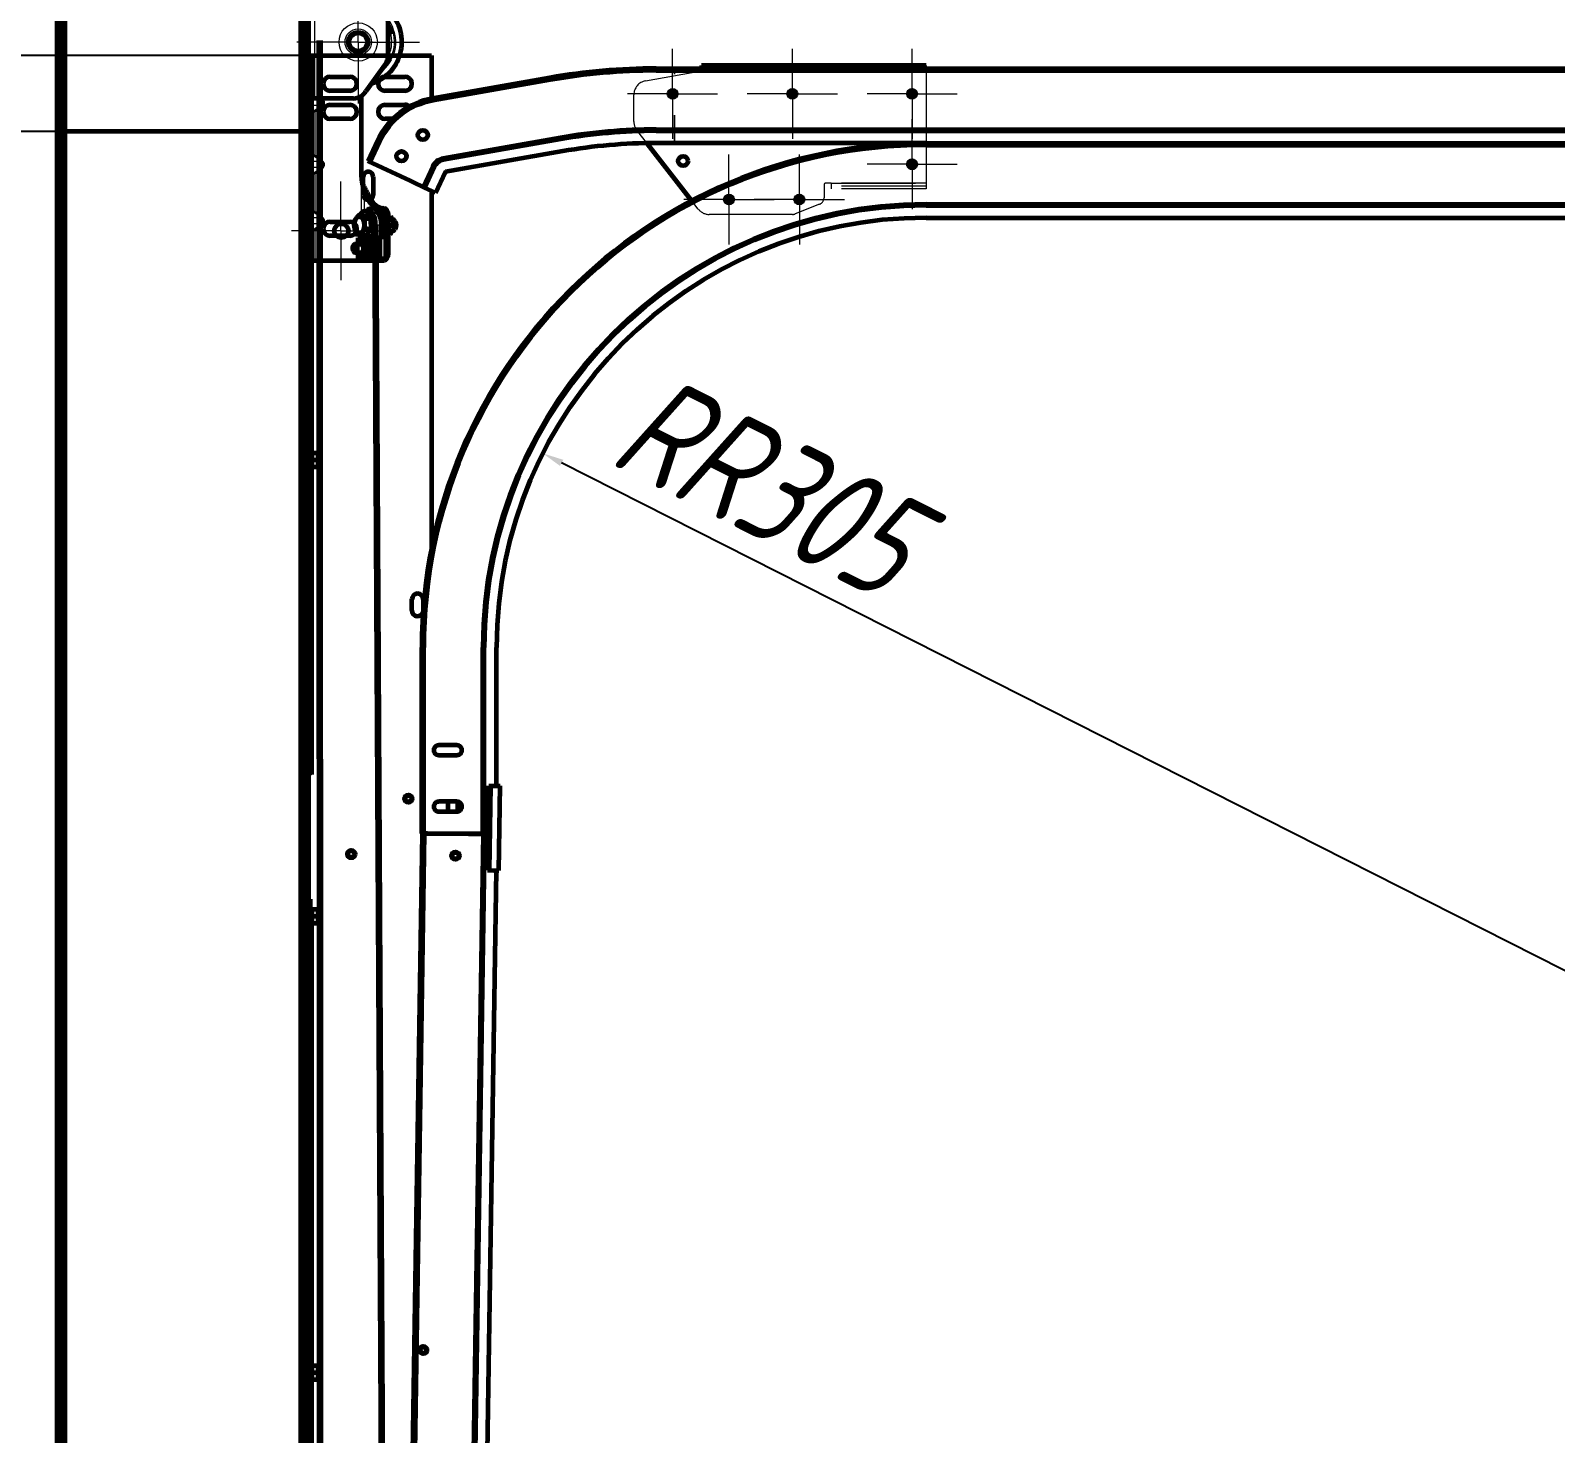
# Model space of a CAD drawing. Header units: millimetres. Extents: x 0 to 840, y 0 to 594.
# Drawn here: x 461.4 to 533.6, y 349.3 to 415.7 of the extents above; entities that cross this region are included whole.
import ezdxf

# ---------------------------------------------------------------- set-up
doc = ezdxf.new("R2010")
doc.units = ezdxf.units.MM
for name, pattern in [('K5LT_AXLED', [19.5, 15, -1.5, 1.5, -1.5]), ('K5LT_BASIC', [0]), ('K5LT_DASHED', [6, 4, -2]), ('K5LT_REINFORCED', [0]), ('K5LT_THIN', [0]), ('K5LT_THIN_INCLUDED_TO_HATCHING', [0])]:
    doc.linetypes.add(name, pattern=pattern)
doc.layers.add('Системный слой', color=7, linetype='Continuous')
doc.styles.add('KDIMTEXTSTYLE', font='GOST_AU.SHX', dxfattribs={"width": 0.96, "oblique": 15, "height": 5})
doc.dimstyles.new('KDIMSTYLE (0.07)', dxfattribs={"dimtxt": 5, "dimasz": 1, "dimexe": 2, "dimexo": 0, "dimgap": 1, "dimtad": 1, "dimlfac": 15, "dimtxsty": 'KDIMTEXTSTYLE', "dimsah": 1, "dimcen": 0, "dimdle": 1, "dimadec": 0, "dimazin": 0, "dimtfac": 0.667, "dimtmove": 0, "dimatfit": 3, "dimfxl": 1, "dimtvp": 1, "dimtolj": 1, "dimtzin": 0, "dimarcsym": 0})

# ---------------------------------------------------------------- blocks, each defined once
blk = doc.blocks.new('KDIMARROW_01')
at = {"layer": 'Системный слой'}
blk.add_hatch(color=0, dxfattribs=at).paths.add_polyline_path([(0, 0), (-5, 0.658), (-4.5, 0), (-5, -0.658)])
at = {"layer": 'Системный слой', "color": 0, "linetype": 'K5LT_THIN', "lineweight": 18}
for p, q in [((-4.5, 0), (-5, 0.658)), ((-5, 0.658), (0, 0)), ((0, 0), (-5, -0.658)), ((-5, -0.658), (-4.5, 0)), ((0, 0), (-1, 0))]:
    blk.add_line(p, q, dxfattribs=at)
blk = doc.blocks.new('U11')
at = {"layer": 'Системный слой', "color": 30, "linetype": 'K5LT_AXLED', "lineweight": 18, "true_color": 0xff8000}
for q in [(491.787, 414.799), (489.654, 412.666), (491.787, 410.532), (493.92, 412.666)]:
    blk.add_line((491.787, 412.666), q, dxfattribs=at)
blk = doc.blocks.new('U12')
at = {"layer": 'Системный слой', "color": 30, "linetype": 'K5LT_AXLED', "lineweight": 18, "true_color": 0xff8000}
for q in [(503.12, 414.799), (500.987, 412.666), (503.12, 410.532), (505.254, 412.666)]:
    blk.add_line((503.12, 412.666), q, dxfattribs=at)
blk = doc.blocks.new('U13')
at = {"layer": 'Системный слой', "color": 30, "linetype": 'K5LT_AXLED', "lineweight": 18, "true_color": 0xff8000}
for q in [(503.12, 411.466), (500.987, 409.332), (503.12, 407.199), (505.254, 409.332)]:
    blk.add_line((503.12, 409.332), q, dxfattribs=at)
blk = doc.blocks.new('U14')
at = {"layer": 'Системный слой', "color": 30, "linetype": 'K5LT_AXLED', "lineweight": 18, "true_color": 0xff8000}
for q in [(497.454, 414.799), (495.32, 412.666), (497.454, 410.532), (499.587, 412.666)]:
    blk.add_line((497.454, 412.666), q, dxfattribs=at)
blk = doc.blocks.new('U15')
at = {"layer": 'Системный слой', "color": 30, "linetype": 'K5LT_AXLED', "lineweight": 18, "true_color": 0xff8000}
for q in [(497.787, 409.799), (495.654, 407.666), (497.787, 405.532), (499.92, 407.666)]:
    blk.add_line((497.787, 407.666), q, dxfattribs=at)
blk = doc.blocks.new('U16')
at = {"layer": 'Системный слой', "color": 30, "linetype": 'K5LT_AXLED', "lineweight": 18, "true_color": 0xff8000}
for q in [(497.787, 409.799), (495.654, 407.666), (497.787, 405.532), (499.92, 407.666)]:
    blk.add_line((497.787, 407.666), q, dxfattribs=at)
blk = doc.blocks.new('U17')
at = {"layer": 'Системный слой', "color": 30, "linetype": 'K5LT_AXLED', "lineweight": 18, "true_color": 0xff8000}
for q in [(494.454, 409.799), (492.32, 407.666), (494.454, 405.532), (496.587, 407.666)]:
    blk.add_line((494.454, 407.666), q, dxfattribs=at)
blk = doc.blocks.new('U18')
at = {"layer": 'Системный слой', "color": 30, "linetype": 'K5LT_AXLED', "lineweight": 18, "true_color": 0xff8000}
for q in [(494.454, 409.799), (492.32, 407.666), (494.454, 405.532), (496.587, 407.666)]:
    blk.add_line((494.454, 407.666), q, dxfattribs=at)
blk = doc.blocks.new('U8')
at = {"layer": 'Системный слой', "color": 5, "linetype": 'K5LT_BASIC', "lineweight": 60, "true_color": 0x0000ff}
for p, q in [((474.387, 414.477), (474.454, 414.477)), ((474.387, 414.477), (474.387, 380.317)), ((474.454, 414.477), (474.476, 414.477)), ((474.476, 414.477), (474.52, 414.477)), ((474.52, 414.477), (474.573, 414.477)), ((474.52, 414.477), (474.52, 380.381)), ((474.573, 414.477), (474.706, 414.477)), ((474.573, 414.477), (474.573, 380.403)), ((474.706, 414.477), (474.706, 380.456)), ((474.706, 414.477), (474.787, 414.477)), ((474.787, 414.477), (480.387, 414.477)), ((480.387, 414.477), (480.387, 412.439)), ((475.587, 413.477), (476.52, 413.477)), ((478.187, 413.477), (479.12, 413.477)), ((491.007, 413.866), (638.254, 413.866)), ((491.007, 413.766), (638.254, 413.766)), ((493.154, 413.999), (493.154, 413.866)), ((499.287, 413.999), (493.154, 413.999)), ((503.787, 413.999), (499.287, 413.999)), ((476.52, 412.811), (475.587, 412.811)), ((479.12, 412.811), (478.187, 412.811)), ((485.979, 413.426), (480.424, 412.445)), ((485.997, 413.327), (480.441, 412.347)), ((475.587, 412.144), (476.52, 412.144)), ((478.187, 412.144), (479.12, 412.144)), ((476.52, 411.477), (475.587, 411.477)), ((478.55, 411.477), (478.187, 411.477)), ((480.187, 410.8), (480.187, 410.629)), ((486.481, 410.585), (480.925, 409.604)), ((491.007, 410.981), (638.254, 410.981)), ((491.007, 410.91), (638.254, 410.91)), ((477.827, 410.452), (477.37, 409.473)), ((477.917, 410.41), (477.461, 409.431)), ((486.493, 410.515), (480.938, 409.535)), ((486.593, 409.946), (481.038, 408.966)), ((503.787, 410.332), (490.574, 410.332)), ((492.699, 407.6), (490.599, 410.3)), ((503.787, 410.332), (638.254, 410.332)), ((503.787, 410.239), (638.254, 410.239)), ((477.461, 409.431), (477.37, 409.473)), ((477.612, 409.361), (477.461, 409.431)), ((479.37, 408.541), (477.612, 409.361)), ((479.187, 409.77), (479.187, 409.654)), ((480.441, 409.233), (479.985, 408.254)), ((480.505, 409.203), (480.049, 408.224)), ((477.154, 407.877), (477.154, 408.744)), ((477.62, 408.744), (477.62, 407.877)), ((479.563, 408.451), (479.37, 408.541)), ((479.985, 408.254), (479.563, 408.451)), ((481.029, 408.959), (480.573, 407.98)), ((480.049, 408.224), (479.985, 408.254)), ((480.396, 408.063), (480.049, 408.224)), ((480.387, 408.067), (480.387, 391.162)), ((480.573, 407.98), (480.396, 408.063)), ((503.787, 407.443), (638.254, 407.443)), ((503.787, 407.377), (638.254, 407.377)), ((475.587, 406.611), (476.52, 406.611)), ((503.787, 406.799), (638.254, 406.799)), ((476.52, 405.944), (475.587, 405.944)), ((479.454, 388.211), (479.454, 388.744)), ((479.987, 388.744), (479.987, 388.248)), ((479.92, 377.666), (479.92, 386.466)), ((480.014, 377.666), (480.014, 386.466)), ((482.81, 377.666), (482.81, 386.466)), ((482.876, 377.666), (482.876, 386.466)), ((483.454, 379.912), (483.454, 386.466)), ((481.586, 381.832), (480.72, 381.832)), ((480.721, 381.366), (481.587, 381.366)), ((483.026, 375.918), (483.087, 379.917)), ((483.087, 379.917), (483.181, 379.916)), ((483.12, 375.916), (483.181, 379.916)), ((483.181, 379.916), (483.398, 379.913)), ((483.398, 379.913), (483.632, 379.909)), ((483.571, 375.91), (483.632, 379.909)), ((481.586, 379.166), (480.72, 379.166)), ((481.16, 379.114), (481.155, 378.78)), ((481.621, 378.773), (481.627, 379.106)), ((480.721, 378.699), (481.587, 378.699)), ((479.92, 377.666), (480.014, 377.666)), ((480.02, 377.664), (479.92, 377.666)), ((480.014, 377.666), (480.187, 377.666)), ((480.187, 377.662), (480.02, 377.664)), ((480.187, 377.666), (482.127, 377.666)), ((482.127, 377.632), (480.187, 377.662)), ((480.387, 377.666), (480.387, 377.659)), ((482.127, 377.666), (482.342, 377.666)), ((482.339, 377.629), (482.127, 377.632)), ((482.805, 377.621), (482.339, 377.629)), ((482.342, 377.666), (482.81, 377.666)), ((482.875, 377.62), (482.805, 377.621)), ((482.81, 377.666), (482.876, 377.666)), ((483.052, 377.618), (482.875, 377.62)), ((482.876, 377.666), (483.053, 377.666)), ((483.026, 375.918), (483.12, 375.916)), ((483.12, 375.916), (483.337, 375.913)), ((483.337, 375.913), (483.571, 375.91))]:
    blk.add_line(p, q, dxfattribs=at)
at = {"layer": 'Системный слой', "color": 7, "linetype": 'K5LT_DASHED', "lineweight": 18}
for p, q in [((490.504, 413.278), (492.709, 413.667)), ((491.873, 413.866), (491.873, 413.599)), ((492.709, 413.667), (493.154, 413.699)), ((493.154, 413.866), (493.154, 413.699)), ((499.287, 413.866), (493.154, 413.866)), ((499.287, 413.699), (493.154, 413.699)), ((493.154, 413.699), (499.287, 413.699)), ((503.787, 413.866), (499.287, 413.866)), ((499.287, 413.699), (503.787, 413.699)), ((503.787, 413.699), (499.287, 413.699)), ((489.954, 411.359), (489.954, 412.621)), ((491.873, 411.659), (491.873, 411.409)), ((491.873, 411.409), (491.873, 410.749)), ((490.599, 410.3), (490.094, 410.949)), ((491.873, 410.981), (491.873, 410.598)), ((491.873, 410.787), (491.873, 410.981)), ((491.873, 410.432), (491.873, 410.787)), ((491.873, 410.749), (491.873, 410.332)), ((499.287, 408.432), (499.02, 408.432)), ((499.287, 408.432), (503.787, 408.432)), ((503.787, 408.432), (499.287, 408.432)), ((499.287, 408.432), (499.287, 408.165)), ((498.954, 408.365), (498.954, 407.75)), ((503.787, 408.299), (499.287, 408.299)), ((503.787, 408.165), (499.287, 408.165)), ((493, 407.214), (492.699, 407.6)), ((497.46, 406.957), (493.526, 406.957)), ((498.741, 407.439), (497.581, 406.98))]:
    blk.add_line(p, q, dxfattribs=at)
at = {"layer": 'Системный слой', "color": 7, "linetype": 'K5LT_THIN', "lineweight": 18}
for p, q in [((491.873, 413.599), (491.873, 413.766)), ((491.873, 411.447), (491.873, 411.659)), ((491.873, 410.981), (491.873, 411.447)), ((491.873, 410.91), (491.873, 410.981)), ((491.873, 410.528), (491.873, 410.91)), ((491.873, 410.332), (491.873, 410.528))]:
    blk.add_line(p, q, dxfattribs=at)
at = {"layer": 'Системный слой', "color": 7, "linetype": 'K5LT_THIN_INCLUDED_TO_HATCHING', "lineweight": 18}
blk.add_line((503.787, 413.999), (503.787, 408.165), dxfattribs=at)
at = {"layer": 'Системный слой', "color": 5, "linetype": 'K5LT_BASIC', "lineweight": 60, "true_color": 0x0000ff}
for centre, radius in [((491.787, 412.666), 0.177), ((491.787, 412.666), 0.143), ((497.454, 412.666), 0.177), ((497.454, 412.666), 0.143), ((503.12, 412.666), 0.177), ((503.12, 412.666), 0.143), ((479.97, 410.714), 0.233), ((478.961, 409.712), 0.233), ((492.287, 409.49), 0.23), ((503.12, 409.332), 0.177), ((503.12, 409.332), 0.143), ((494.454, 407.666), 0.177), ((494.454, 407.666), 0.143), ((497.787, 407.666), 0.177), ((497.787, 407.666), 0.143), ((479.289, 379.309), 0.183), ((479.289, 379.309), 0.15), ((476.582, 376.683), 0.183), ((476.582, 376.683), 0.15), ((481.515, 376.608), 0.183), ((481.515, 376.608), 0.15)]:
    blk.add_circle(centre, radius, dxfattribs=at)
for centre, radius, start, end in [((475.587, 413.144), 0.333, 90, 270), ((476.52, 413.144), 0.333, 270, 90), ((478.187, 413.144), 0.333, 90, 270), ((479.12, 413.144), 0.333, 270, 90), ((491.007, 384.933), 28.932, 90, 100.00665), ((491.007, 384.933), 28.832, 90, 100.00665), ((475.587, 411.811), 0.333, 90, 270), ((476.52, 411.811), 0.333, 270, 90), ((481.04, 408.954), 3.546, 100.00665, 155), ((478.187, 411.811), 0.333, 90, 270), ((481.04, 408.954), 3.446, 100.00665, 155), ((479.12, 411.811), 0.333, 49.35986, 90), ((491.007, 384.933), 26.048, 90, 100.00665), ((491.007, 384.933), 25.977, 90, 100.00665), ((503.787, 386.466), 23.867, 90, 180), ((503.787, 386.466), 23.773, 90, 180), ((491.007, 384.933), 25.399, 90, 100.00665), ((481.04, 408.954), 0.661, 100.00665, 155), ((481.04, 408.954), 0.59, 100.00665, 155), ((477.387, 408.744), 0.233, 0, 180.00006), ((481.04, 408.954), 0.0123, 100.00665, 155), ((477.387, 407.877), 0.233, 180, 0), ((503.787, 386.466), 20.977, 90, 180), ((503.787, 386.466), 20.911, 90, 180), ((475.587, 406.277), 0.333, 90, 270), ((476.52, 406.277), 0.333, 270, 90), ((503.787, 386.466), 20.333, 90, 180), ((479.72, 388.744), 0.267, 0, 180), ((479.72, 388.211), 0.267, 180, 346.63475), ((480.72, 381.599), 0.233, 90, 270.15381), ((481.587, 381.599), 0.233, 269.99994, 90.15381), ((480.72, 378.932), 0.233, 90, 270.15381), ((481.393, 379.11), 0.233, 166.18464, 179.1226), ((481.587, 378.932), 0.233, 269.99994, 90.15381), ((481.393, 379.11), 0.233, 359.1226, 13.20905), ((481.388, 378.777), 0.233, 179.1226, 199.43873), ((481.388, 378.777), 0.233, 340.81956, 359.1226)]:
    blk.add_arc(centre, radius, start, end, dxfattribs=at)
at = {"layer": 'Системный слой', "color": 7, "linetype": 'K5LT_DASHED', "lineweight": 18}
for centre, radius, start, end in [((490.62, 412.621), 0.667, 100.00665, 180), ((490.62, 411.359), 0.667, 180, 217.92504), ((499.02, 408.365), 0.0667, 90, 179.9994), ((498.62, 407.75), 0.333, 291.32664, 359.99941), ((493.526, 407.624), 0.667, 217.92504, 270), ((497.46, 407.29), 0.333, 270, 291.32664)]:
    blk.add_arc(centre, radius, start, end, dxfattribs=at)
at = {"layer": 'Системный слой', "color": 7, "linetype": 'K5LT_THIN_INCLUDED_TO_HATCHING', "lineweight": 18}
blk.add_arc((475.741, 377.64), 3, 110.18885, 116.83316, dxfattribs=at)
at = {"layer": 'Системный слой', "color": 5, "linetype": 'K5LT_BASIC', "lineweight": 60, "true_color": 0x0000ff}
for centre, start_param, end_param in [((474.548, 414.011), 0.000343, 3.141593), ((474.548, 414.011), 3.141593, 6.283529), ((474.548, 412.677), 0.000343, 3.141593), ((474.548, 412.677), 3.141593, 6.283529)]:
    blk.add_ellipse(centre, major_axis=(0, 0.233), ratio=0.052408, start_param=start_param, end_param=end_param, dxfattribs=at)
at = {"layer": 'Системный слой'}
for name in ['U11', 'U14', 'U12', 'U13', 'U17', 'U18', 'U15', 'U16']:
    blk.add_blockref(name, (0, 0), dxfattribs=at)
blk = doc.blocks.new('U29')
at = {"layer": 'Системный слой'}
h = blk.add_hatch(dxfattribs=at)
h.set_pattern_fill('Металл', angle=45, style=0, pattern_type=0)
h.set_pattern_definition([(45, (0, 0), (-0.3535534, 0.3535534), [])])
h.paths.add_polyline_path([(474.496, 373.911), (474.52, 373.911), (474.52, 379.381), (474.387, 379.317), (474.387, 373.963)])
at = {"layer": 'Системный слой', "color": 5, "linetype": 'K5LT_BASIC', "lineweight": 60, "true_color": 0x0000ff}
for p, q in [((474.387, 380.317), (474.387, 373.963)), ((474.52, 373.911), (474.52, 380.381)), ((479.936, 377.665), (478.387, 276.544)), ((480.036, 377.664), (478.487, 276.543)), ((482.82, 377.621), (481.271, 276.5)), ((482.891, 377.62), (481.342, 276.499)), ((483.443, 375.912), (481.92, 276.49)), ((474.387, 373.963), (474.387, 279.556)), ((474.496, 373.911), (474.52, 373.911)), ((474.52, 373.911), (474.52, 373.9)), ((474.52, 373.9), (474.52, 279.668)), ((474.573, 373.877), (474.573, 279.708)), ((474.706, 373.825), (474.706, 279.8))]:
    blk.add_line(p, q, dxfattribs=at)
for radius in [0.177, 0.143]:
    blk.add_circle((479.99, 353.211), radius, dxfattribs=at)
at = {"layer": 'Системный слой', "color": 7, "linetype": 'K5LT_DASHED', "lineweight": 18}
blk.add_circle((479.99, 353.211), 0.143, dxfattribs=at)
at = {"layer": 'Системный слой', "color": 7, "linetype": 'K5LT_THIN_INCLUDED_TO_HATCHING', "lineweight": 18}
blk.add_arc((475.741, 376.64), 3, 243.16684, 249.81115, dxfattribs=at)
blk = doc.blocks.new('U31')
at = {"layer": 'Системный слой', "color": 30, "linetype": 'K5LT_AXLED', "lineweight": 18, "true_color": 0xff8000}
for q in [(476.096, 408.518), (473.763, 406.185), (478.43, 406.185), (476.096, 403.851)]:
    blk.add_line((476.096, 406.185), q, dxfattribs=at)
blk = doc.blocks.new('U32')
at = {"layer": 'Системный слой', "color": 30, "linetype": 'K5LT_AXLED', "lineweight": 18, "true_color": 0xff8000}
for q in [(476.912, 418.024), (474.007, 415.118), (476.912, 412.212), (479.818, 415.118)]:
    blk.add_line((476.912, 415.118), q, dxfattribs=at)
blk = doc.blocks.new('U30')
at = {"layer": 'Системный слой', "color": 5, "linetype": 'K5LT_BASIC', "lineweight": 60, "true_color": 0x0000ff}
for p, q in [((474.52, 412.451), (474.52, 416.785)), ((474.854, 416.785), (474.52, 416.785)), ((477.646, 416.785), (474.854, 416.785)), ((476.396, 416.819), (476.408, 416.785)), ((478.312, 416.118), (478.312, 414.428)), ((478.312, 415.672), (478.57, 415.762)), ((478.614, 415.636), (478.312, 415.531)), ((478.482, 414.281), (478.309, 414.365)), ((478.312, 414.512), (478.54, 414.401)), ((478.223, 414.095), (477.274, 412.785)), ((474.52, 412.451), (474.52, 405.118)), ((474.854, 412.451), (474.52, 412.451)), ((474.687, 412.451), (474.687, 405.118)), ((476.697, 412.451), (474.854, 412.451)), ((477.075, 408.804), (477.075, 412.569)), ((477.212, 407.996), (477.348, 407.996)), ((477.254, 407.118), (477.374, 407.118)), ((477.571, 407.251), (477.745, 407.251)), ((477.964, 407.249), (478.013, 407.249)), ((478.013, 407.249), (478.15, 407.249)), ((477.218, 406.948), (476.97, 406.948)), ((477.218, 406.948), (477.482, 406.754)), ((477.482, 406.754), (477.235, 406.754)), ((477.519, 406.258), (477.271, 406.258)), ((477.519, 406.258), (477.29, 405.955)), ((477.482, 406.754), (477.519, 406.258)), ((477.617, 406.485), (477.617, 405.918)), ((477.737, 406.485), (477.737, 406.451)), ((477.737, 405.918), (477.737, 406.451)), ((478.03, 405.785), (478.03, 406.451)), ((478.204, 406.916), (478.204, 405.118)), ((478.204, 406.451), (478.204, 404.851)), ((478.341, 405.118), (478.341, 406.916)), ((478.437, 406.885), (478.341, 406.885)), ((478.581, 406.451), (478.341, 406.451)), ((478.551, 406.718), (478.523, 406.718)), ((478.693, 406.582), (478.658, 406.642)), ((478.693, 406.321), (478.658, 406.261)), ((476.762, 405.551), (477.053, 405.551)), ((476.891, 405.918), (476.891, 406.043)), ((477.617, 405.918), (476.891, 405.918)), ((476.948, 405.646), (476.899, 405.581)), ((476.904, 405.851), (477.822, 405.851)), ((476.904, 405.588), (476.904, 405.851)), ((477.037, 405.731), (477.243, 405.731)), ((477.29, 405.955), (477.042, 405.955)), ((477.14, 405.638), (477.083, 405.678)), ((477.112, 405.918), (477.112, 405.851)), ((477.178, 405.918), (477.178, 405.851)), ((477.24, 405.586), (477.446, 405.586)), ((477.3, 405.785), (477.363, 405.785)), ((477.737, 405.918), (477.617, 405.918)), ((477.767, 405.918), (477.737, 405.918)), ((477.767, 405.851), (477.767, 405.918)), ((477.822, 405.851), (477.822, 404.851)), ((477.931, 405.851), (477.822, 405.851)), ((477.931, 405.851), (477.931, 404.851)), ((478.03, 405.785), (477.931, 405.785)), ((477.931, 405.785), (477.931, 404.851)), ((478.437, 406.018), (478.341, 406.018)), ((478.551, 406.185), (478.523, 406.185)), ((474.52, 404.785), (474.52, 405.118)), ((474.687, 405.118), (474.687, 404.785)), ((476.762, 405.151), (477.053, 405.151)), ((476.904, 404.851), (476.904, 405.101)), ((477.822, 404.851), (476.904, 404.851)), ((476.939, 405.065), (476.996, 405.025)), ((477.096, 404.972), (477.302, 404.972)), ((477.132, 405.057), (477.18, 405.122)), ((477.232, 405.343), (477.224, 405.449)), ((477.27, 405.206), (477.476, 405.206)), ((477.3, 404.918), (477.363, 404.918)), ((477.931, 404.851), (477.822, 404.851)), ((478.204, 404.851), (477.931, 404.851)), ((474.52, 404.785), (474.687, 404.785)), ((474.687, 404.785), (474.854, 404.785)), ((474.854, 404.785), (477.075, 404.785)), ((477.075, 404.785), (477.212, 404.785)), ((477.212, 404.785), (478.013, 404.785)), ((478.013, 404.785), (478.15, 404.785))]:
    blk.add_line(p, q, dxfattribs=at)
at = {"layer": 'Системный слой', "color": 7, "linetype": 'K5LT_THIN', "lineweight": 18}
for p, q in [((474.854, 412.451), (474.854, 416.785)), ((474.72, 412.451), (474.72, 412.393)), ((475.175, 412.393), (474.72, 412.393)), ((475.175, 412.11), (474.72, 412.11)), ((474.72, 412.11), (474.72, 411.859)), ((474.82, 411.859), (475.175, 412.11)), ((474.854, 411.812), (475.208, 412.063)), ((475.175, 412.393), (475.092, 412.451)), ((475.208, 412.44), (475.175, 412.393)), ((475.208, 412.063), (475.175, 412.11)), ((475.208, 412.44), (475.192, 412.451)), ((474.854, 411.812), (474.82, 411.859)), ((474.854, 411.812), (474.854, 409.758)), ((474.72, 409.71), (474.72, 409.46)), ((475.175, 409.46), (474.72, 409.46)), ((475.175, 409.177), (474.72, 409.177)), ((474.72, 409.177), (474.72, 408.926)), ((474.854, 409.758), (474.82, 409.71)), ((475.175, 409.46), (474.82, 409.71)), ((474.82, 408.926), (475.175, 409.177)), ((475.208, 409.507), (474.854, 409.758)), ((474.854, 408.879), (475.208, 409.13)), ((475.208, 409.507), (475.175, 409.46)), ((475.208, 409.13), (475.175, 409.177)), ((474.854, 408.879), (474.82, 408.926)), ((474.854, 408.879), (474.854, 407.091)), ((477.075, 407.036), (477.075, 408.804)), ((477.212, 407.114), (477.212, 407.996)), ((474.72, 407.044), (474.72, 406.793)), ((474.854, 407.091), (474.82, 407.044)), ((475.175, 406.793), (474.82, 407.044)), ((475.208, 406.84), (474.854, 407.091)), ((477.943, 407.252), (478.079, 407.252)), ((475.175, 406.793), (474.72, 406.793)), ((475.175, 406.51), (474.72, 406.51)), ((474.72, 406.51), (474.72, 406.259)), ((474.82, 406.259), (475.175, 406.51)), ((474.854, 406.212), (474.82, 406.259)), ((474.854, 406.212), (475.208, 406.463)), ((475.208, 406.84), (475.175, 406.793)), ((475.208, 406.463), (475.175, 406.51)), ((477.737, 406.485), (477.617, 406.485)), ((477.934, 406.451), (477.737, 406.451)), ((477.934, 405.785), (477.934, 406.451)), ((478.204, 406.451), (478.03, 406.451)), ((478.204, 406.916), (478.341, 406.916)), ((474.854, 406.212), (474.854, 404.785)), ((477.075, 405.851), (477.075, 405.918)), ((474.52, 405.118), (474.687, 405.118)), ((477.075, 404.785), (477.075, 404.851)), ((477.212, 404.785), (477.212, 404.851)), ((478.204, 405.118), (478.341, 405.118))]:
    blk.add_line(p, q, dxfattribs=at)
for radius in [0.906, 0.624, 0.483]:
    blk.add_circle((476.912, 415.118), radius, dxfattribs=at)
at = {"layer": 'Системный слой', "color": 5, "linetype": 'K5LT_BASIC', "lineweight": 60, "true_color": 0x0000ff}
for centre, radius in [((476.913, 415.118), 0.467), ((476.913, 415.118), 0.433), ((476.114, 406.185), 0.333)]:
    blk.add_circle(centre, radius, dxfattribs=at)
for centre, radius, start, end in [((476.913, 415.118), 2.067, 109.07378, 126.24932), ((476.913, 415.118), 2.067, 287.56095, 109.07378), ((477.646, 416.118), 0.667, 0, 90), ((477.646, 414.428), 0.667, 330, 0), ((476.697, 413.118), 0.667, 270, 330)]:
    blk.add_arc(centre, radius, start, end, dxfattribs=at)
at = {"layer": 'Системный слой', "color": 7, "linetype": 'K5LT_THIN', "lineweight": 18}
for radius, start, end in [(1.778, 69.63958, 106.92464), (1.72, 75.69455, 104.30545), (1.778, 21.22293, 38.5582), (1.72, 21.29511, 35.57536), (1.585, 21.48398, 28.0584), (1.72, 336.29511, 16.85246), (1.778, 336.22293, 16.92464), (1.47, 342.13765, 16.47412), (1.585, 336.48398, 16.66359), (1.778, 303.1848, 331.92464), (1.72, 309.00368, 331.85246)]:
    blk.add_arc((476.913, 415.118), radius, start, end, dxfattribs=at)
for centre, major_axis, ratio, start_param, end_param in [((474.754, 412.251), (0, -0.2), 0.235702, 3.926991, 5.497787), ((474.942, 412.251), (-0.33, 0), 0.606092, 2.356194, 3.926991), ((474.942, 412.251), (-0.377, 0), 0.707107, 2.356194, 3.926991), ((474.854, 411.883), (-0.164, -0.082), 0.350222, 6.110408, 7.681204), ((474.82, 411.93), (-0.0924, -0.0924), 0.414214, 5.890486, 7.461283), ((474.854, 409.687), (0.164, -0.082), 0.350222, 1.743574, 3.31437), ((474.754, 409.318), (0, -0.2), 0.235702, 3.926991, 5.497787), ((474.82, 409.64), (0.0924, -0.0924), 0.414214, 1.963495, 3.534292), ((474.942, 409.318), (-0.33, 0), 0.606092, 2.356194, 3.926991), ((474.942, 409.318), (-0.377, 0), 0.707107, 2.356194, 3.926991), ((474.854, 408.949), (-0.164, -0.082), 0.350222, 6.110408, 7.681204), ((474.82, 408.997), (-0.0924, -0.0924), 0.414214, 5.890486, 7.461283), ((474.854, 407.02), (0.164, -0.082), 0.350222, 1.743574, 3.31437), ((474.82, 406.973), (0.0924, -0.0924), 0.414214, 1.963495, 3.534292), ((477.571, 406.451), (0, 0.633), 0.573576, 4.712389, 6.461578), ((474.754, 406.651), (0, -0.2), 0.235702, 3.926991, 5.497787), ((474.82, 406.33), (-0.0924, -0.0924), 0.414214, 5.890486, 7.461283), ((474.942, 406.651), (-0.33, 0), 0.606092, 2.356194, 3.926991), ((474.942, 406.651), (-0.377, 0), 0.707107, 2.356194, 3.926991), ((474.854, 406.283), (-0.164, -0.082), 0.350222, 6.110408, 7.681204)]:
    blk.add_ellipse(centre, major_axis=major_axis, ratio=ratio, start_param=start_param, end_param=end_param, dxfattribs=at)
at = {"layer": 'Системный слой', "color": 5, "linetype": 'K5LT_BASIC', "lineweight": 60, "true_color": 0x0000ff}
for centre, major_axis, start_param, end_param in [((477.972, 408.804), (0, -1.553), 5.260131, 6.250299), ((478.109, 408.804), (0, -1.553), 5.260131, 6.250299), ((477.254, 406.485), (0, 0.633), 0, 0.750768), ((477.254, 406.485), (0, 0.633), 4.712389, 6.283185), ((477.571, 406.451), (0, -0.8), 3.141593, 3.727278), ((477.374, 406.485), (0, -0.633), 1.570796, 3.141593), ((477.571, 406.451), (0, -0.8), 1.570796, 3.141593), ((477.745, 406.451), (0, -0.8), 1.570796, 3.141593), ((477.937, 406.919), (0, 0.333), 6.141696, 6.250299), ((478.013, 406.916), (0, 0.333), 4.712389, 6.283185), ((478.073, 406.919), (0, 0.333), 6.141696, 6.250299), ((478.15, 406.916), (0, 0.333), 4.712389, 6.283185), ((478.551, 406.451), (0, 0.267), 5.507497, 6.283185), ((478.551, 406.451), (0, 0.267), 3.141593, 3.917281), ((478.551, 406.451), (0, 0.267), 3.917281, 5.507497), ((478.619, 406.451), (0, 0.183), 3.917281, 5.507497), ((476.762, 405.351), (0, -0.2), 3.141593, 5.331797), ((476.762, 405.351), (0, -0.2), 0, 3.141593), ((477.04, 405.351), (0, -0.336), 3.960053, 4.074049), ((477.04, 405.351), (0, 0.336), 6.054448, 6.782105), ((477.04, 405.351), (0, 0.217), 5.507497, 6.677976), ((477.053, 405.351), (0, 0.2), 5.549143, 6.283185), ((477.04, 405.351), (0, 0.336), 5.007251, 5.734907), ((477.3, 405.351), (0, -0.433), 3.141593, 3.647033), ((477.3, 405.351), (0, -0.433), 0.135091, 3.141593), ((477.363, 405.351), (0, -0.433), 0.135091, 3.141593), ((476.762, 405.351), (0, -0.2), 5.331797, 6.283185), ((477.04, 405.351), (0, -0.336), 5.350729, 5.734907), ((477.04, 405.351), (0, 0.217), 2.746802, 3.917281), ((477.04, 405.351), (0, -0.336), 6.054448, 6.782105), ((477.053, 405.351), (0, 0.2), 3.141593, 3.875635), ((477.04, 405.351), (0, 0.217), 4.84748, 5.507497), ((477.04, 405.351), (0, 0.217), 3.917281, 4.84748), ((477.04, 405.351), (0, 0.336), 3.960053, 4.687709), ((477.3, 405.351), (0, -0.433), 5.777745, 6.283185), ((477.3, 405.351), (0, -0.433), 0, 0.135091), ((477.363, 405.351), (0, -0.433), 0, 0.135091), ((478.013, 405.118), (0, 0.333), 3.141593, 3.785094), ((478.15, 405.118), (0, 0.333), 3.141593, 4.712389)]:
    blk.add_ellipse(centre, major_axis=major_axis, ratio=0.573576, start_param=start_param, end_param=end_param, dxfattribs=at)
blk.add_ellipse((476.964, 406.451), major_axis=(0, -0.412), ratio=0.573576, dxfattribs=at)
at = {"layer": 'Системный слой', "color": 7, "linetype": 'K5LT_THIN', "lineweight": 18}
for points, knots in [([(474.687, 412.44), (474.687, 412.436), (474.688, 412.429), (474.691, 412.42), (474.697, 412.411), (474.703, 412.404), (474.711, 412.398), (474.717, 412.394), (474.72, 412.393)], [0, 0, 0, 0, 1.758952, 3.352797, 4.756408, 6.182423, 7.588579, 9, 9, 9, 9]), ([(474.687, 412.063), (474.687, 412.067), (474.688, 412.074), (474.691, 412.083), (474.697, 412.092), (474.703, 412.099), (474.711, 412.105), (474.717, 412.109), (474.72, 412.11)], [0, 0, 0, 0, 1.758366, 3.352034, 4.755667, 6.18152, 7.587852, 9, 9, 9, 9]), ([(474.687, 411.812), (474.687, 411.816), (474.688, 411.823), (474.691, 411.832), (474.697, 411.841), (474.703, 411.848), (474.711, 411.854), (474.717, 411.858), (474.72, 411.859)], [0, 0, 0, 0, 1.758592, 3.352211, 4.755826, 6.181771, 7.588153, 9, 9, 9, 9]), ([(474.687, 409.758), (474.687, 409.754), (474.688, 409.747), (474.691, 409.737), (474.697, 409.729), (474.703, 409.722), (474.711, 409.715), (474.717, 409.712), (474.72, 409.71)], [0, 0, 0, 0, 1.758592, 3.352211, 4.755826, 6.181771, 7.588153, 9, 9, 9, 9]), ([(474.687, 409.507), (474.687, 409.503), (474.688, 409.496), (474.691, 409.486), (474.697, 409.478), (474.703, 409.471), (474.711, 409.464), (474.717, 409.461), (474.72, 409.46)], [0, 0, 0, 0, 1.758952, 3.352797, 4.756408, 6.182423, 7.588579, 9, 9, 9, 9]), ([(474.687, 409.13), (474.687, 409.133), (474.688, 409.14), (474.691, 409.15), (474.697, 409.158), (474.703, 409.166), (474.711, 409.172), (474.717, 409.175), (474.72, 409.177)], [0, 0, 0, 0, 1.758366, 3.352034, 4.755667, 6.18152, 7.587852, 9, 9, 9, 9]), ([(474.687, 408.879), (474.687, 408.882), (474.688, 408.889), (474.691, 408.899), (474.697, 408.907), (474.703, 408.915), (474.711, 408.921), (474.717, 408.924), (474.72, 408.926)], [0, 0, 0, 0, 1.758592, 3.352211, 4.755826, 6.181771, 7.588153, 9, 9, 9, 9]), ([(474.687, 407.091), (474.687, 407.087), (474.688, 407.08), (474.691, 407.07), (474.697, 407.062), (474.703, 407.055), (474.711, 407.049), (474.717, 407.045), (474.72, 407.044)], [0, 0, 0, 0, 1.758592, 3.352211, 4.755826, 6.181771, 7.588153, 9, 9, 9, 9]), ([(474.687, 406.84), (474.687, 406.836), (474.688, 406.829), (474.691, 406.82), (474.697, 406.811), (474.703, 406.804), (474.711, 406.798), (474.717, 406.794), (474.72, 406.793)], [0, 0, 0, 0, 1.758952, 3.352797, 4.756408, 6.182423, 7.588579, 9, 9, 9, 9]), ([(474.687, 406.463), (474.687, 406.467), (474.688, 406.474), (474.691, 406.483), (474.697, 406.492), (474.703, 406.499), (474.711, 406.505), (474.717, 406.509), (474.72, 406.51)], [0, 0, 0, 0, 1.758366, 3.352034, 4.755667, 6.18152, 7.587852, 9, 9, 9, 9]), ([(474.687, 406.212), (474.687, 406.216), (474.688, 406.223), (474.691, 406.232), (474.697, 406.241), (474.703, 406.248), (474.711, 406.254), (474.717, 406.258), (474.72, 406.259)], [0, 0, 0, 0, 1.758592, 3.352211, 4.755826, 6.181771, 7.588153, 9, 9, 9, 9])]:
    blk.add_open_spline(points, degree=3, knots=knots, dxfattribs=at)
at = {"layer": 'Системный слой', "color": 5, "linetype": 'K5LT_BASIC', "lineweight": 60, "true_color": 0x0000ff}
for points, knots in [([(477.348, 407.996), (477.34, 408.012), (477.324, 408.044), (477.299, 408.09), (477.274, 408.135), (477.25, 408.181), (477.225, 408.228), (477.201, 408.278), (477.178, 408.33), (477.156, 408.384), (477.136, 408.439), (477.118, 408.497), (477.103, 408.555), (477.091, 408.614), (477.082, 408.674), (477.077, 408.737), (477.075, 408.781), (477.075, 408.804)], [0, 0, 0, 0, 1.216618, 2.335636, 3.346808, 4.418384, 5.505629, 6.630334, 7.788715, 8.979999, 10.199999, 11.441823, 12.698253, 13.964167, 15.209189, 16.518107, 18, 18, 18, 18]), ([(477.212, 407.996), (477.207, 408.014), (477.198, 408.051), (477.183, 408.104), (477.169, 408.156), (477.155, 408.209), (477.141, 408.265), (477.128, 408.324), (477.115, 408.385), (477.104, 408.448), (477.094, 408.513), (477.086, 408.582), (477.08, 408.653), (477.076, 408.728), (477.075, 408.779), (477.075, 408.804)], [0, 0, 0, 0, 1.236336, 2.375706, 3.409281, 4.509613, 5.631097, 6.795549, 7.997026, 9.228449, 10.499005, 11.747103, 13.151171, 14.552048, 16, 16, 16, 16]), ([(476.742, 406.645), (476.739, 406.626), (476.735, 406.598), (476.73, 406.556), (476.727, 406.521), (476.726, 406.484), (476.726, 406.451), (476.727, 406.421), (476.728, 406.391), (476.731, 406.363), (476.735, 406.331), (476.741, 406.292), (476.755, 406.229), (476.768, 406.18), (476.778, 406.149)], [0, 0, 0, 0, 1.792921, 2.606895, 3.844333, 4.968544, 5.885196, 6.813299, 7.701429, 8.533187, 9.335775, 10.524184, 12.063388, 15, 15, 15, 15]), ([(476.97, 406.948), (476.948, 406.929), (476.916, 406.899), (476.881, 406.863), (476.86, 406.84), (476.843, 406.82), (476.828, 406.802), (476.815, 406.784), (476.802, 406.765), (476.786, 406.74), (476.764, 406.699), (476.75, 406.667), (476.742, 406.645)], [0, 0, 0, 0, 2.553902, 3.810425, 4.700444, 5.503844, 6.294351, 7.038845, 7.743491, 8.780356, 10.126867, 13, 13, 13, 13]), ([(477.235, 406.754), (477.207, 406.768), (477.172, 406.787), (477.129, 406.812), (477.105, 406.827), (477.084, 406.842), (477.068, 406.853), (477.053, 406.864), (477.036, 406.878), (477.017, 406.895), (476.993, 406.92), (476.978, 406.937), (476.97, 406.948)], [0, 0, 0, 0, 2.870082, 3.810425, 5.100503, 5.904859, 6.674572, 7.395429, 8.091005, 9.460021, 10.781747, 13, 13, 13, 13]), ([(477.042, 405.955), (477.05, 405.974), (477.06, 406), (477.078, 406.033), (477.089, 406.053), (477.102, 406.073), (477.114, 406.092), (477.13, 406.113), (477.148, 406.135), (477.172, 406.163), (477.211, 406.204), (477.246, 406.236), (477.271, 406.258)], [0, 0, 0, 0, 2.553902, 3.331755, 4.306071, 5.100503, 5.904859, 6.674572, 7.743491, 8.780356, 10.126867, 13, 13, 13, 13]), ([(477.271, 406.258), (477.265, 406.277), (477.257, 406.305), (477.246, 406.347), (477.238, 406.382), (477.232, 406.419), (477.227, 406.452), (477.223, 406.482), (477.221, 406.512), (477.219, 406.54), (477.219, 406.572), (477.219, 406.611), (477.223, 406.674), (477.23, 406.723), (477.235, 406.754)], [0, 0, 0, 0, 1.792921, 2.606895, 3.844333, 4.968544, 5.885196, 6.813299, 7.701429, 8.533187, 9.335775, 10.524184, 12.063388, 15, 15, 15, 15]), ([(478.437, 406.885), (478.452, 406.861), (478.474, 406.822), (478.499, 406.772), (478.516, 406.736), (478.529, 406.702), (478.54, 406.67), (478.55, 406.638), (478.559, 406.605), (478.567, 406.568), (478.576, 406.517), (478.579, 406.478), (478.581, 406.451)], [0, 0, 0, 0, 2.205893, 3.542553, 4.486423, 5.48667, 6.546033, 7.27436, 8.371745, 9.462085, 10.539111, 13, 13, 13, 13]), ([(478.437, 406.018), (478.448, 406.036), (478.469, 406.071), (478.494, 406.12), (478.513, 406.161), (478.528, 406.198), (478.536, 406.221), (478.541, 406.235)], [0, 0, 0, 0, 1.975359, 3.984725, 5.497469, 6.502712, 8, 8, 8, 8]), ([(478.541, 406.235), (478.546, 406.249), (478.554, 406.277), (478.563, 406.315), (478.571, 406.356), (478.577, 406.4), (478.58, 406.434), (478.581, 406.451)], [0, 0, 0, 0, 1.541977, 3.080444, 4.094941, 6.081535, 8, 8, 8, 8]), ([(476.778, 406.149), (476.787, 406.136), (476.801, 406.12), (476.822, 406.099), (476.836, 406.086), (476.851, 406.073), (476.866, 406.061), (476.884, 406.048), (476.905, 406.033), (476.929, 406.018), (476.973, 405.991), (477.012, 405.971), (477.042, 405.955)], [0, 0, 0, 0, 2.553902, 3.331755, 4.306071, 5.100503, 5.904859, 6.674572, 7.743491, 8.780356, 9.794823, 13, 13, 13, 13]), ([(476.948, 405.646), (476.955, 405.655), (476.969, 405.669), (476.992, 405.692), (477.014, 405.711), (477.031, 405.725), (477.037, 405.731)], [0, 0, 0, 0, 2.124457, 3.432038, 5.656387, 7, 7, 7, 7]), ([(477.037, 405.731), (477.042, 405.723), (477.052, 405.709), (477.069, 405.691), (477.079, 405.682), (477.083, 405.678)], [0, 0, 0, 0, 2.854815, 4.820644, 6, 6, 6, 6]), ([(477.14, 405.638), (477.15, 405.632), (477.165, 405.623), (477.198, 405.606), (477.222, 405.594), (477.24, 405.586)], [0, 0, 0, 0, 1.933687, 3.075323, 6, 6, 6, 6]), ([(477.24, 405.586), (477.234, 405.556), (477.227, 405.51), (477.224, 405.464), (477.224, 405.449)], [0, 0, 0, 0, 3.402326, 5, 5, 5, 5]), ([(477.446, 405.586), (477.439, 405.589), (477.425, 405.597), (477.405, 405.609), (477.388, 405.62), (477.374, 405.63), (477.361, 405.639), (477.348, 405.648), (477.335, 405.657), (477.322, 405.666), (477.309, 405.676), (477.298, 405.684), (477.287, 405.692), (477.276, 405.701), (477.264, 405.711), (477.253, 405.721), (477.246, 405.727), (477.243, 405.731)], [0, 0, 0, 0, 1.441811, 2.925303, 4.457372, 5.510415, 6.595331, 7.711872, 8.854072, 10.018438, 11.210855, 12.425818, 13.040371, 14.273547, 15.514614, 16.758707, 18, 18, 18, 18]), ([(477.476, 405.206), (477.473, 405.216), (477.469, 405.237), (477.464, 405.264), (477.46, 405.289), (477.458, 405.311), (477.455, 405.334), (477.453, 405.357), (477.451, 405.381), (477.449, 405.405), (477.447, 405.43), (477.446, 405.456), (477.444, 405.482), (477.443, 405.508), (477.443, 405.534), (477.444, 405.56), (477.445, 405.577), (477.446, 405.586)], [0, 0, 0, 0, 1.441811, 2.925303, 3.94286, 4.980672, 6.050789, 7.150195, 8.282399, 9.432718, 10.613347, 11.816361, 13.040373, 14.273548, 15.514615, 16.758708, 18, 18, 18, 18]), ([(476.939, 405.065), (476.929, 405.074), (476.915, 405.088), (476.901, 405.105), (476.896, 405.113), (476.893, 405.117)], [0, 0, 0, 0, 3.075323, 4.56041, 6, 6, 6, 6]), ([(477.096, 404.972), (477.082, 404.979), (477.058, 404.991), (477.024, 405.008), (477.005, 405.019), (476.996, 405.025)], [0, 0, 0, 0, 2.303007, 4.125149, 6, 6, 6, 6]), ([(477.132, 405.057), (477.123, 405.043), (477.113, 405.021), (477.102, 404.993), (477.098, 404.979), (477.096, 404.972)], [0, 0, 0, 0, 2.941747, 4.464886, 6, 6, 6, 6]), ([(477.27, 405.206), (477.247, 405.188), (477.216, 405.16), (477.188, 405.131), (477.18, 405.122)], [0, 0, 0, 0, 3.398992, 5, 5, 5, 5]), ([(477.232, 405.343), (477.235, 405.327), (477.24, 405.305), (477.248, 405.272), (477.257, 405.242), (477.265, 405.219), (477.27, 405.206)], [0, 0, 0, 0, 2.414698, 3.279605, 5.099497, 7, 7, 7, 7]), ([(477.302, 404.972), (477.305, 404.978), (477.311, 404.991), (477.321, 405.008), (477.33, 405.023), (477.34, 405.038), (477.351, 405.053), (477.362, 405.068), (477.372, 405.081), (477.38, 405.093), (477.39, 405.106), (477.401, 405.12), (477.414, 405.137), (477.429, 405.156), (477.445, 405.174), (477.461, 405.192), (477.471, 405.202), (477.476, 405.206)], [0, 0, 0, 0, 1.441648, 2.899582, 3.878981, 4.862618, 6.350502, 7.351838, 8.360383, 9.365199, 10.025662, 11.320464, 12.709309, 13.999486, 15.558577, 16.989221, 18, 18, 18, 18])]:
    blk.add_open_spline(points, degree=3, knots=knots, dxfattribs=at)
for points in [[(476.884, 405.551), (476.888, 405.561), (476.893, 405.571), (476.899, 405.581)], [(476.893, 405.117), (476.889, 405.129), (476.885, 405.14), (476.881, 405.151)]]:
    blk.add_open_spline(points, degree=3, dxfattribs=at)
at = {"layer": 'Системный слой'}
for name in ['U32', 'U31']:
    blk.add_blockref(name, (0, 0), dxfattribs=at)
blk = doc.blocks.new('U36')
at = {"layer": 'Системный слой', "color": 5, "linetype": 'K5LT_BASIC', "lineweight": 60, "true_color": 0x0000ff}
for p, q in [((474.654, 352.944), (474.52, 352.944)), ((474.654, 352.944), (474.52, 352.944)), ((474.654, 352.375), (474.654, 352.944)), ((474.654, 352.577), (474.72, 352.577)), ((474.654, 352.577), (474.72, 352.577)), ((474.654, 351.344), (474.654, 352.375)), ((474.72, 352.577), (474.72, 351.711)), ((474.72, 352.477), (474.969, 352.477)), ((474.72, 352.144), (474.969, 352.144)), ((474.999, 352.477), (474.969, 352.477)), ((474.999, 352.477), (475.02, 352.441)), ((474.999, 352.477), (475.02, 352.441)), ((475.02, 351.847), (475.02, 352.441)), ((474.654, 351.711), (474.72, 351.711)), ((474.654, 351.711), (474.72, 351.711)), ((474.72, 351.811), (474.969, 351.811)), ((474.969, 351.811), (474.999, 351.811)), ((474.999, 351.811), (475.02, 351.847)), ((474.999, 351.811), (475.02, 351.847)), ((474.654, 351.344), (474.52, 351.344)), ((474.654, 351.344), (474.52, 351.344))]:
    blk.add_line(p, q, dxfattribs=at)
at = {"layer": 'Системный слой', "color": 134, "linetype": 'K5LT_REINFORCED', "lineweight": 100, "true_color": 0x009696}
blk.add_line((474.52, 351.344), (474.52, 352.944), dxfattribs=at)
at = {"layer": 'Системный слой', "color": 5, "linetype": 'K5LT_BASIC', "lineweight": 60, "true_color": 0x0000ff}
for points, knots in [([(474.969, 352.477), (474.976, 352.457), (474.985, 352.428), (474.993, 352.388), (474.996, 352.363), (474.998, 352.338), (474.999, 352.316), (474.999, 352.294), (474.997, 352.27), (474.994, 352.245), (474.989, 352.216), (474.981, 352.182), (474.974, 352.157), (474.969, 352.144)], [0, 0, 0, 0, 2.631628, 3.739819, 4.963525, 5.839969, 6.749386, 7.699953, 8.686638, 9.710894, 10.755966, 12.360385, 14, 14, 14, 14]), ([(474.969, 352.144), (474.972, 352.135), (474.978, 352.116), (474.987, 352.085), (474.992, 352.058), (474.996, 352.031), (474.998, 352.011), (474.999, 351.989), (474.999, 351.969), (474.998, 351.945), (474.996, 351.919), (474.989, 351.881), (474.98, 351.845), (474.972, 351.819), (474.969, 351.811)], [0, 0, 0, 0, 1.230893, 2.587166, 4.246193, 4.962157, 6.135766, 6.987102, 7.875174, 8.783544, 10.128611, 11.428118, 13.851582, 15, 15, 15, 15])]:
    blk.add_open_spline(points, degree=3, knots=knots, dxfattribs=at)
blk = doc.blocks.new('U37')
at = {"layer": 'Системный слой', "color": 5, "linetype": 'K5LT_BASIC', "lineweight": 60, "true_color": 0x0000ff}
for p, q in [((474.654, 374.544), (474.52, 374.544)), ((474.654, 374.544), (474.52, 374.544)), ((474.654, 373.975), (474.654, 374.544)), ((474.654, 374.177), (474.72, 374.177)), ((474.654, 374.177), (474.72, 374.177)), ((474.654, 372.944), (474.654, 373.975)), ((474.72, 374.177), (474.72, 373.311)), ((474.72, 374.077), (474.969, 374.077)), ((474.999, 374.077), (474.969, 374.077)), ((474.999, 374.077), (475.02, 374.041)), ((474.999, 374.077), (475.02, 374.041)), ((475.02, 373.447), (475.02, 374.041)), ((474.654, 373.311), (474.72, 373.311)), ((474.654, 373.311), (474.72, 373.311)), ((474.72, 373.744), (474.969, 373.744)), ((474.72, 373.411), (474.969, 373.411)), ((474.969, 373.411), (474.999, 373.411)), ((474.999, 373.411), (475.02, 373.447)), ((474.999, 373.411), (475.02, 373.447)), ((474.654, 372.944), (474.52, 372.944)), ((474.654, 372.944), (474.52, 372.944))]:
    blk.add_line(p, q, dxfattribs=at)
at = {"layer": 'Системный слой', "color": 134, "linetype": 'K5LT_REINFORCED', "lineweight": 100, "true_color": 0x009696}
blk.add_line((474.52, 372.944), (474.52, 374.544), dxfattribs=at)
at = {"layer": 'Системный слой', "color": 5, "linetype": 'K5LT_BASIC', "lineweight": 60, "true_color": 0x0000ff}
for points, knots in [([(474.969, 374.077), (474.976, 374.057), (474.985, 374.028), (474.993, 373.988), (474.996, 373.963), (474.998, 373.938), (474.999, 373.916), (474.999, 373.894), (474.997, 373.87), (474.994, 373.845), (474.989, 373.816), (474.981, 373.782), (474.974, 373.757), (474.969, 373.744)], [0, 0, 0, 0, 2.631628, 3.739819, 4.963525, 5.839969, 6.749386, 7.699953, 8.686638, 9.710894, 10.755966, 12.360385, 14, 14, 14, 14]), ([(474.969, 373.744), (474.972, 373.735), (474.978, 373.716), (474.987, 373.685), (474.992, 373.658), (474.996, 373.631), (474.998, 373.611), (474.999, 373.589), (474.999, 373.569), (474.998, 373.545), (474.996, 373.519), (474.989, 373.481), (474.98, 373.445), (474.972, 373.419), (474.969, 373.411)], [0, 0, 0, 0, 1.230893, 2.587166, 4.246193, 4.962157, 6.135766, 6.987102, 7.875174, 8.783544, 10.128611, 11.428118, 13.851582, 15, 15, 15, 15])]:
    blk.add_open_spline(points, degree=3, knots=knots, dxfattribs=at)
blk = doc.blocks.new('U38')
at = {"layer": 'Системный слой', "color": 5, "linetype": 'K5LT_BASIC', "lineweight": 60, "true_color": 0x0000ff}
for p, q in [((474.654, 396.144), (474.52, 396.144)), ((474.654, 396.144), (474.52, 396.144)), ((474.654, 395.575), (474.654, 396.144)), ((474.654, 395.777), (474.72, 395.777)), ((474.654, 395.777), (474.72, 395.777)), ((474.654, 394.544), (474.654, 395.575)), ((474.72, 395.777), (474.72, 394.911)), ((474.72, 395.677), (474.969, 395.677)), ((474.999, 395.677), (474.969, 395.677)), ((474.999, 395.677), (475.02, 395.641)), ((474.999, 395.677), (475.02, 395.641)), ((475.02, 395.047), (475.02, 395.641)), ((474.654, 394.911), (474.72, 394.911)), ((474.654, 394.911), (474.72, 394.911)), ((474.72, 395.344), (474.969, 395.344)), ((474.72, 395.011), (474.969, 395.011)), ((474.969, 395.011), (474.999, 395.011)), ((474.999, 395.011), (475.02, 395.047)), ((474.999, 395.011), (475.02, 395.047)), ((474.654, 394.544), (474.52, 394.544)), ((474.654, 394.544), (474.52, 394.544))]:
    blk.add_line(p, q, dxfattribs=at)
at = {"layer": 'Системный слой', "color": 134, "linetype": 'K5LT_REINFORCED', "lineweight": 100, "true_color": 0x009696}
blk.add_line((474.52, 394.544), (474.52, 396.144), dxfattribs=at)
at = {"layer": 'Системный слой', "color": 5, "linetype": 'K5LT_BASIC', "lineweight": 60, "true_color": 0x0000ff}
for points, knots in [([(474.969, 395.677), (474.976, 395.657), (474.985, 395.628), (474.993, 395.588), (474.996, 395.563), (474.998, 395.538), (474.999, 395.516), (474.999, 395.494), (474.997, 395.47), (474.994, 395.445), (474.989, 395.416), (474.981, 395.382), (474.974, 395.357), (474.969, 395.344)], [0, 0, 0, 0, 2.631628, 3.739819, 4.963525, 5.839969, 6.749386, 7.699953, 8.686638, 9.710894, 10.755966, 12.360385, 14, 14, 14, 14]), ([(474.969, 395.344), (474.972, 395.335), (474.978, 395.316), (474.987, 395.285), (474.992, 395.258), (474.996, 395.231), (474.998, 395.211), (474.999, 395.189), (474.999, 395.169), (474.998, 395.145), (474.996, 395.119), (474.989, 395.081), (474.98, 395.045), (474.972, 395.019), (474.969, 395.011)], [0, 0, 0, 0, 1.230893, 2.587166, 4.246193, 4.962157, 6.135766, 6.987102, 7.875174, 8.783544, 10.128611, 11.428118, 13.851582, 15, 15, 15, 15])]:
    blk.add_open_spline(points, degree=3, knots=knots, dxfattribs=at)

msp = doc.modelspace()

# ---------------------------------------------------------------- linework, layer by layer
at = {"layer": 'Системный слой', "color": 134, "linetype": 'K5LT_REINFORCED', "lineweight": 100, "true_color": 0x009696}
for p, q in [((475.07366, 415.18175), (475.10889, 318.22354)), ((478.19813, 318.22927), (477.73732, 406.48476))]:
    msp.add_line(p, q, dxfattribs=at)
at = {"layer": 'Системный слой', "color": 5, "linetype": 'K5LT_BASIC', "lineweight": 60, "true_color": 0x0000ff}
msp.add_line((474.38698, 410.87739), (462.84326, 410.87739), dxfattribs=at)
at = {"layer": 'Системный слой', "color": 5, "linetype": 'K5LT_BASIC', "true_color": 0x0000ff, "const_width": 0.6}
msp.add_lwpolyline([(474.38698, 424.19898), (474.38698, 276.54406), (462.84326, 276.54406), (462.84326, 434.8291), (474.38698, 434.8291)], dxfattribs=at)

# ---------------------------------------------------------------- block references
at = {"layer": 'Системный слой'}
for name in ['U30', 'U8', 'U38', 'U29', 'U37', 'U36']:
    msp.add_blockref(name, (0, 0), dxfattribs=at)

# ---------------------------------------------------------------- dimensions: what is measured, and where the dimension line sits
at = {"layer": 'Системный слой', "color": 7}
msp.add_linear_dim(base=(474.38698, 444.11249), p1=(638.38698, 413.59898), p2=(474.38698, 424.19898), location=(556.38698, 444.11249), text='\\H5.0;\\W0.965;\\Q15;\\H5.0;\\W0.965;\\Q15;\\Q15;H+440', dimstyle='KDIMSTYLE (0.07)', override={"dimexo": 0, "dimblk1": 'KDIMARROW_01', "dimblk2": 'KDIMARROW_01', "dimse1": 0, "dimse2": 0, "dimclrt": 7, "dimtolj": 1}, dxfattribs=at).render()
for base, p1, p2, location, text in [((457.46398, 424.19898), (462.84326, 410.87739), (474.38698, 424.19898), (457.46398, 439.18264), '\\H5.0;\\W0.965;\\Q15;\\H5.0;\\W0.965;\\Q15;\\Q15;h\\Q15;\uf016\\Q15;100'), ((449.06714, 414.47739), (462.84326, 276.54406), (474.78698, 414.47739), (449.06714, 345.51072), '\\H5.0;\\W0.965;\\Q15;\\H5.0;\\W0.965;\\Q15;\\Q15;A=H+54'), ((457.46398, 410.87739), (468.61512, 276.54406), (462.84326, 410.87739), (457.46398, 353.87739), '\\H5.0;\\W0.965;\\Q15;\\H5.0;\\W0.965;\\Q15;\\Q15;H')]:
    msp.add_linear_dim(base=base, p1=p1, p2=p2, angle=90, location=location, text=text, dimstyle='KDIMSTYLE (0.07)', override={"dimexo": 0, "dimblk1": 'KDIMARROW_01', "dimblk2": 'KDIMARROW_01', "dimse1": 0, "dimse2": 0, "dimclrt": 7, "dimtolj": 1}, dxfattribs=at).render()
msp.add_radius_dim(center=(503.78698, 386.46565), radius=20.33333, location=(494.71666, 391.05807), dimstyle='KDIMSTYLE (0.07)', override={"dimpost": '\\H5.0;\\W0.965;\\Q15;R<>', "dimblk2": 'KDIMARROW_01', "dimclrt": 7, "dimtolj": 1}, dxfattribs=at).render()

doc.saveas('drawing.dxf')
